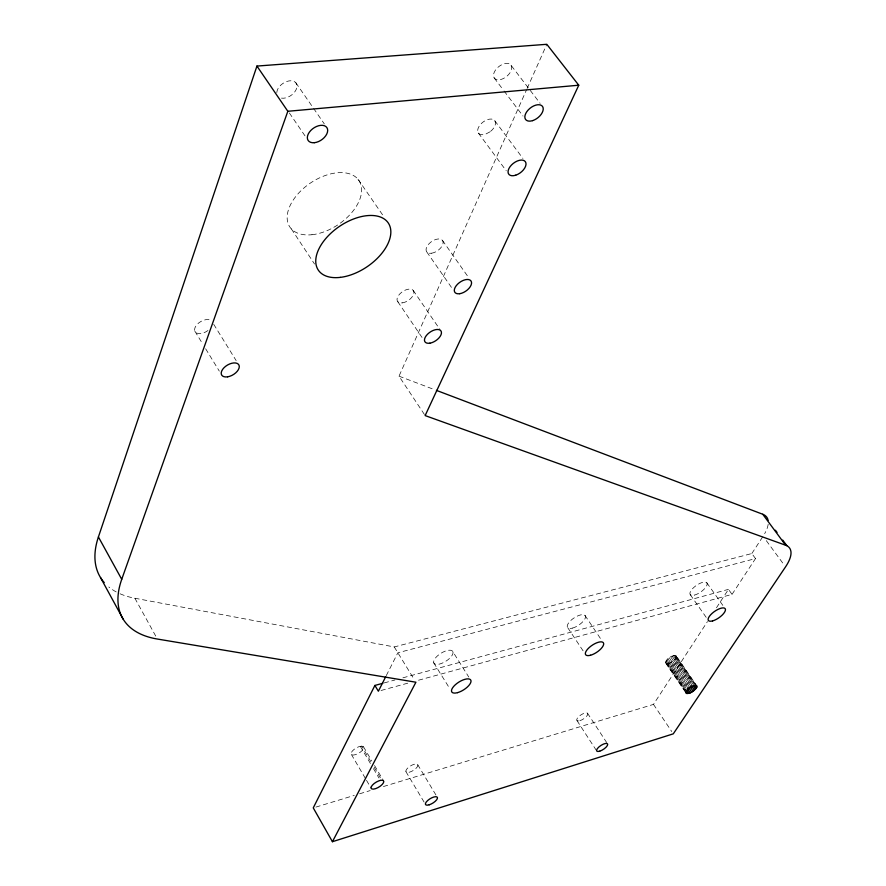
<?xml version="1.0" encoding="UTF-8"?>
<svg xmlns="http://www.w3.org/2000/svg" width="886" height="886" viewBox="0 0 886 886"><rect width="100%" height="100%" fill="white"/><g stroke="black" fill="none" stroke-linecap="round" stroke-linejoin="round"><path stroke-width="0.66" stroke-dasharray="4.43 3.32" d="M676.151 655.773L676.406 656.36C675.154 660.402 669.96 664.256 665.707 663.271L665.452 662.695C666.682 658.63 671.909 654.765 676.151 655.773L696.761 685.731M424.405 414.471L399.01 376.173L526.572 89.73M527.137 88.467L546.806 44.3M386.285 675.608L397.847 652.783L755.503 558.568L751.826 553.529L394.27 646.946L134.882 598.238A136.145 70.038 -29.9 0 1 117.24 592.446M383.416 786.547L653.48 704.392L707.471 621.573M716.475 607.763L728.469 589.356L732.046 594.362L417.073 680.625M751.826 553.529L763.079 536.263M732.046 594.362L755.503 558.568M315.903 807.091L354.289 795.407M359.594 793.801L370.182 790.578M361.687 746.123L358.819 746.732A7.188 2.913 -30.9 0 0 351.133 753.997A7.188 2.913 -30.9 0 0 360.325 752.17A7.188 2.913 -30.9 0 0 361.732 746.145L371.378 762.569M381.046 690.493L409.066 682.818M384.236 682.907L394.912 680.005M402.909 677.823L728.469 589.356M360.303 746.3L370.68 763.931M399.01 376.173L435.126 389.884M511.078 65.343A10.543 6.291 -38.8 0 1 501.332 79.352A10.543 6.291 -38.8 0 1 495.451 70.127A10.543 6.291 -38.8 0 1 511.078 65.343L540.128 103.341M494.189 77.913L503.248 89.896M504.068 90.992L523.017 116.044M494.831 120.795L522.906 158.428M478.362 133.033L506.227 170.776M766.29 540.637L783.944 564.67M706.818 582.8L723.541 606.356M442.435 240.361L468.517 277.429M690.272 594.705L706.873 618.317M426.775 251.934L452.668 289.124M295.869 82.808L312.791 107.25M313.555 108.358L324.32 123.918M358.022 179.271L383.516 216.184M675.542 655.452L696.163 685.432M676.284 657.157L694.58 683.759M674.623 655.396L695.244 685.399M675.797 658.11L693.317 683.604M673.449 655.629L694.059 685.642M674.977 659.162L692.487 684.645M672.097 656.127L692.708 686.163M673.892 660.236L690.626 684.612M670.669 656.858L691.268 686.905M672.596 661.266L689.319 685.642M669.251 657.777L689.851 687.824M671.189 662.174L687.901 686.561M667.955 658.807L687.78 687.746M669.772 662.905L686.473 687.303M666.859 659.893L685.908 687.713M668.421 663.404L685.886 688.92M413.175 290.353L439.988 329.548M666.05 660.945L685.842 689.873M667.247 663.636L686.229 691.39M665.563 661.897L684.579 689.718M666.327 663.592L685.31 691.368M665.452 662.695L684.701 691.058M289.368 112.976L305.371 136.4M397.803 301.705L422.91 338.762M653.48 704.392L671.765 731.57M584.959 615.382L601.638 640.268M567.793 627.775L583.597 651.587M291.35 228.898L314.53 264.017M587.462 713.164L606.666 742.534M577.03 720.661L596.134 750.065M452.956 651.863A11.119 4.685 -32.2 0 1 439.733 664.013A11.119 4.685 -32.2 0 1 437.296 656.039A11.119 4.685 -32.2 0 1 452.956 651.863L468.783 677.048M433.708 662.783L449.435 688.079M213.725 324.331L236.152 360.591M394.27 646.946L414.471 679.861M194.865 331.176L202.772 344.1M205.652 348.796L219.296 371.112M417.793 764.806A6.855 2.669 -31.5 0 1 409.72 772.116A6.855 2.669 -31.5 0 1 408.058 767.73A6.855 2.669 -31.5 0 1 417.793 764.806L436.023 795.141M405.921 771.64L425.468 804.388M363.481 746.765L371.788 760.841M374.545 765.537L383.538 780.787M374.147 767.265L381.069 779.015M373.449 768.638L378.986 778.041M351.377 754.462L365.829 779.159M366.516 780.344L371.334 788.573M134.882 598.238L156.036 636.635M276.797 92.565A11.219 7.254 -34.8 0 1 289.058 80.903A11.219 7.254 -34.8 0 1 296.212 89.431A11.219 7.254 -34.8 0 1 281.471 98.124M116.21 591.914A136.145 70.038 -29.9 0 1 108.812 586.997M768.173 524.29A47.479 18.739 -35.6 0 1 764.662 533.671M207.955 330.533A9.868 5.748 -30.6 0 1 195.717 332.383A9.868 5.748 -30.6 0 1 199.195 322.582A9.868 5.748 -30.6 0 1 211.411 320.754M489.991 131.837L485.439 134.229A10.267 6.003 -37.6 0 1 478.673 127.041A10.267 6.003 -37.6 0 1 493.159 119.455A10.267 6.003 -37.6 0 1 489.991 131.837M311.961 234.724A41.642 24.996 -34 0 0 361.023 185.096A41.642 24.996 -34 0 0 300.221 191.476A41.642 24.996 -34 0 0 311.961 234.724M431.471 253.23A9.746 5.471 -35.3 0 0 443.055 241.656A9.746 5.471 -35.3 0 0 429.256 243.506A9.746 5.471 -35.3 0 0 431.471 253.23M402.488 302.846A9.569 5.272 -34.3 0 0 413.806 291.583A9.569 5.272 -34.3 0 0 400.129 293.609A9.569 5.272 -34.3 0 0 402.488 302.846M694.447 595.104A10.2 3.954 -35 0 0 707.183 583.796A10.2 3.954 -35 0 0 693.971 587.307A10.2 3.954 -35 0 0 694.447 595.104M572.489 628.096A10.621 4.297 -33.8 0 0 585.48 616.379A10.621 4.297 -33.8 0 0 571.116 620.2A10.621 4.297 -33.8 0 0 572.489 628.096M579.887 720.695A6.457 2.403 -33.3 0 0 587.772 713.706A6.457 2.403 -33.3 0 0 579.056 716.32A6.457 2.403 -33.3 0 0 579.887 720.695"/><path stroke-width="1.33" d="M696.861 687.082L696.761 685.731C692.475 684.845 687.326 688.688 685.974 692.719L686.218 693.284C690.404 694.225 694.779 690.515 696.861 687.082L695.333 684.867M104.227 582.567A136.145 70.038 -29.9 0 1 98.412 536.949L256.94 66.073L546.806 44.3L578.757 85.211L425.147 415.589L785.649 545.233A47.877 18.174 -35.5 0 1 790.434 549.608L790.877 551.225A47.877 18.174 -35.5 0 1 785.55 566.852L673.282 733.841L332.427 841.7L313.256 807.888L374.889 685.443L382.896 683.261M332.427 841.7L415.911 682.22L157.365 639.039A137.684 68.277 -30.1 0 1 121.736 579.322L287.828 111.282L256.94 66.073M385.676 676.804L378.377 691.224L374.889 685.443M287.828 111.282L578.757 85.211M436.41 390.372L762.757 514.257A47.479 18.739 -35.6 0 1 767.653 518.786L768.129 520.447M775.416 530.227L777.033 532.42M782.726 540.117L786.79 545.621M762.757 514.257L785.649 545.233M694.834 685.819L696.363 688.034M693.251 685.753L695.532 689.075M691.379 685.72L694.425 690.15M690.083 686.75L693.118 691.191M688.666 687.669L691.7 692.099M687.237 688.411L690.272 692.841M686.65 690.028L688.92 693.361M686.229 691.39L687.746 693.616M685.31 691.368L686.827 693.583M98.412 536.949L121.736 579.322M100.506 577.55L123.243 619.281M380.371 780.389L378.887 780.843A7.254 2.824 -31.1 0 0 371.09 788.13A7.254 2.824 -31.1 0 0 380.304 786.148A7.254 2.824 -31.1 0 0 381.8 780.223L380.448 780.389M459.69 293.709A9.868 5.338 -35.2 0 0 471.485 282.08A9.868 5.338 -35.2 0 0 457.641 284.118A9.868 5.338 -35.2 0 0 459.69 293.709M532.608 120.629A10.676 6.158 -38.5 0 0 542.62 106.597A10.676 6.158 -38.5 0 0 526.882 111.581A10.676 6.158 -38.5 0 0 532.608 120.629M429.245 804.787A6.922 2.58 -31.6 0 0 437.418 797.478A6.922 2.58 -31.6 0 0 427.661 800.523A6.922 2.58 -31.6 0 0 429.245 804.787M314.253 142.712A11.374 7.11 -34.8 0 0 327.488 128.902A11.374 7.11 -34.8 0 0 310.776 130.475A11.374 7.11 -34.8 0 0 314.253 142.712M515.696 175.206A10.388 5.87 -37.4 0 0 525.387 161.739A10.388 5.87 -37.4 0 0 509.993 166.778A10.388 5.87 -37.4 0 0 515.696 175.206M340.346 277.373A42.185 24.454 -34 0 0 390.294 227.492A42.185 24.454 -34 0 0 329.249 234.801A42.185 24.454 -34 0 0 340.346 277.373M429.854 343.181A9.68 5.15 -34.3 0 0 441.372 331.873A9.68 5.15 -34.3 0 0 427.65 334.1A9.68 5.15 -34.3 0 0 429.854 343.181M227.669 376.816A9.99 5.615 -30.8 0 0 239.043 365.265A9.99 5.615 -30.8 0 0 224.025 367.712A9.99 5.615 -30.8 0 0 227.669 376.816M599.722 751.184A6.512 2.326 -33.3 0 0 607.696 744.185A6.512 2.326 -33.3 0 0 598.98 746.909A6.512 2.326 -33.3 0 0 599.722 751.184M457.564 692.642A11.208 4.563 -32.3 0 0 470.942 680.481A11.208 4.563 -32.3 0 0 455.249 684.823A11.208 4.563 -32.3 0 0 457.564 692.642M712.61 620.909A10.267 3.854 -35 0 0 725.479 609.568A10.267 3.854 -35 0 0 712.255 613.234A10.267 3.854 -35 0 0 712.61 620.909M590.541 655.241A10.698 4.197 -33.8 0 0 603.665 643.502A10.698 4.197 -33.8 0 0 589.279 647.489A10.698 4.197 -33.8 0 0 590.541 655.241"/></g></svg>
